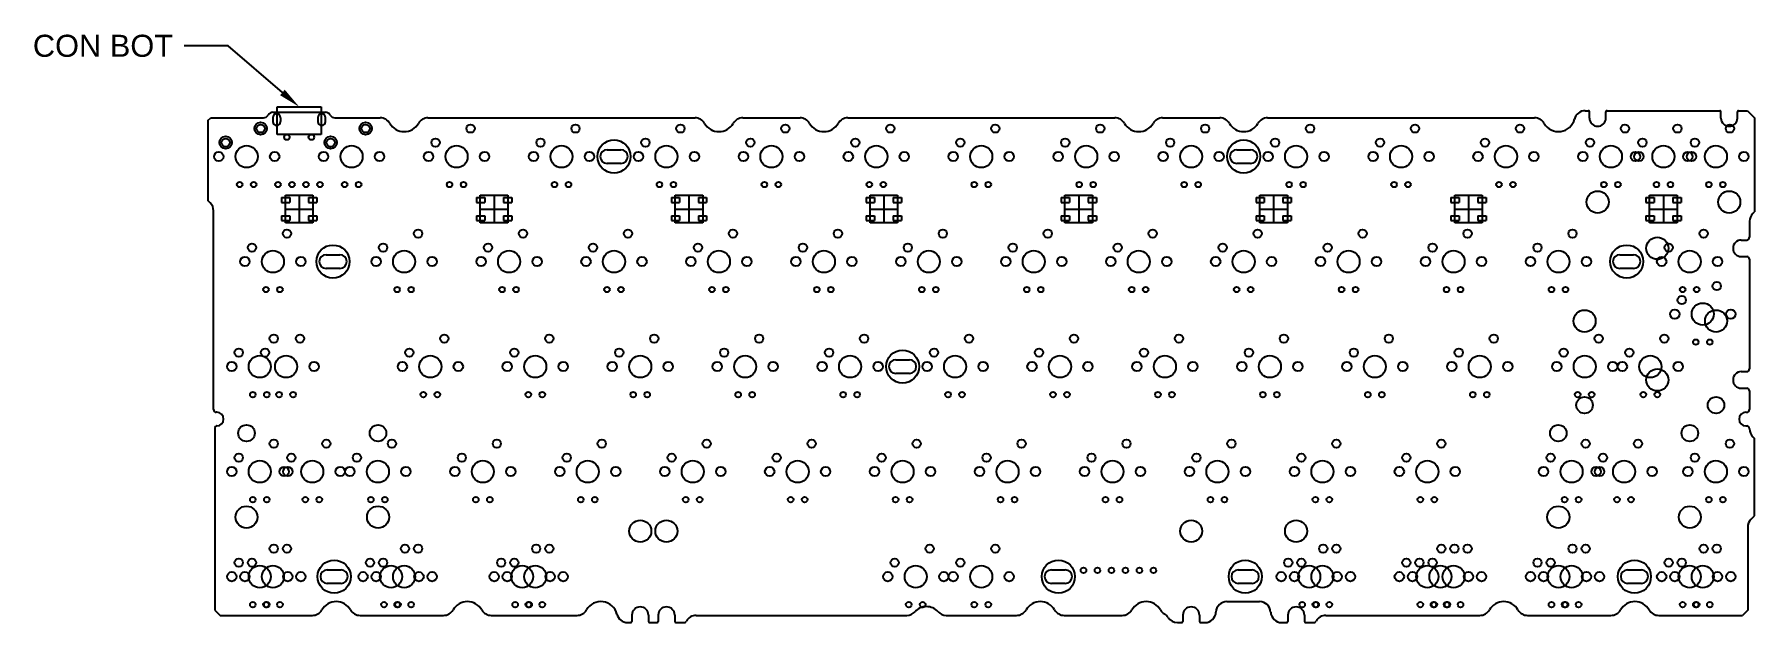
# Model space of a CAD drawing. Header units: millimetres. Extents: x 410 to 722, y 269 to 376.
import ezdxf
from ezdxf import colors
from ezdxf.entities.mleader import LeaderData, LeaderLine
from ezdxf.math import Vec2, Vec3

# ---------------------------------------------------------------- set-up
doc = ezdxf.new("R2010")
doc.units = ezdxf.units.MM
doc.layers.add('thumb', color=130, linetype='Continuous')
doc.styles.get("Standard").update_dxf_attribs({"font": 'arial.ttf'})

msp = doc.modelspace()

# ---------------------------------------------------------------- linework, layer by layer
at = {"layer": 'thumb', "color": 5}
for p, q in [((453.62, 362.87), (461.62, 362.87)), ((453.62, 357.87), (453.62, 362.87)), ((461.62, 362.87), (461.62, 357.87)), ((461.62, 357.87), (453.62, 357.87))]:
    msp.add_line(p, q, dxfattribs=at)
at = {"layer": 'thumb'}
for p, q in [((441.07, 360.37), (441.57, 360.87)), ((441.07, 360.37), (441.07, 345.85)), ((441.57, 360.87), (451.12, 360.87)), ((452.85, 361.87), (462.39, 361.87)), ((464.12, 360.87), (472.34, 360.87)), ((481, 360.87), (529.49, 360.87)), ((538.15, 360.87), (548.54, 360.87)), ((557.2, 360.87), (605.69, 360.87)), ((614.35, 360.87), (624.74, 360.87)), ((633.4, 360.87), (681.89, 360.87)), ((691.07, 362.17), (691.63, 362.17)), ((691.83, 360.83), (691.83, 361.97)), ((694.83, 360.83), (694.83, 361.97)), ((695.03, 362.17), (715.51, 362.17)), ((715.71, 360.83), (715.71, 361.97)), ((718.71, 360.83), (718.71, 361.97)), ((718.91, 362.17), (720.52, 362.17)), ((720.52, 362.17), (721.82, 360.87)), ((721.82, 360.87), (721.82, 343.85)), ((513.52, 355.09), (516.02, 355.09)), ((627.82, 355.09), (630.32, 355.09)), ((516.02, 352.6), (513.52, 352.6)), ((630.32, 352.6), (627.82, 352.6)), ((455.12, 346.82), (460.12, 346.82)), ((455.12, 341.82), (455.12, 346.82)), ((457.62, 346.82), (457.62, 341.82)), ((460.12, 346.82), (460.12, 341.82)), ((490.5, 346.82), (495.5, 346.82)), ((490.5, 341.82), (490.5, 346.82)), ((493, 346.82), (493, 341.82)), ((495.5, 346.82), (495.5, 341.82)), ((525.88, 346.82), (530.88, 346.82)), ((525.88, 341.82), (525.88, 346.82)), ((528.38, 346.82), (528.38, 341.82)), ((530.88, 346.82), (530.88, 341.82)), ((561.25, 346.82), (566.25, 346.82)), ((561.25, 341.82), (561.25, 346.82)), ((563.75, 346.82), (563.75, 341.82)), ((566.25, 346.82), (566.25, 341.82)), ((596.63, 346.82), (601.63, 346.82)), ((596.63, 341.82), (596.63, 346.82)), ((599.13, 346.82), (599.13, 341.82)), ((601.63, 346.82), (601.63, 341.82)), ((632.01, 346.82), (637.01, 346.82)), ((632.01, 341.82), (632.01, 346.82)), ((634.51, 346.82), (634.51, 341.82)), ((637.01, 346.82), (637.01, 341.82)), ((667.39, 346.82), (672.39, 346.82)), ((667.39, 341.82), (667.39, 346.82)), ((669.89, 346.82), (669.89, 341.82)), ((672.39, 346.82), (672.39, 341.82)), ((702.77, 346.82), (707.77, 346.82)), ((702.77, 341.82), (702.77, 346.82)), ((705.27, 346.82), (705.27, 341.82)), ((707.77, 346.82), (707.77, 341.82)), ((441.48, 345.43), (441.07, 345.85)), ((442.07, 307.97), (442.07, 344.02)), ((454.42, 346.42), (454.42, 345.52)), ((454.42, 346.42), (455.92, 346.42)), ((454.42, 345.52), (455.92, 345.52)), ((455.12, 344.32), (460.12, 344.32)), ((455.92, 346.42), (455.92, 345.52)), ((459.32, 346.42), (459.32, 345.52)), ((459.32, 346.42), (460.82, 346.42)), ((459.32, 345.52), (460.82, 345.52)), ((460.82, 346.42), (460.82, 345.52)), ((489.8, 346.42), (489.8, 345.52)), ((489.8, 346.42), (491.3, 346.42)), ((489.8, 345.52), (491.3, 345.52)), ((490.5, 344.32), (495.5, 344.32)), ((491.3, 346.42), (491.3, 345.52)), ((494.7, 346.42), (494.7, 345.52)), ((494.7, 346.42), (496.2, 346.42)), ((494.7, 345.52), (496.2, 345.52)), ((496.2, 346.42), (496.2, 345.52)), ((525.18, 346.42), (525.18, 345.52)), ((525.18, 346.42), (526.68, 346.42)), ((525.18, 345.52), (526.68, 345.52)), ((525.88, 344.32), (530.88, 344.32)), ((526.68, 346.42), (526.68, 345.52)), ((530.08, 346.42), (530.08, 345.52)), ((530.08, 346.42), (531.58, 346.42)), ((530.08, 345.52), (531.58, 345.52)), ((531.58, 346.42), (531.58, 345.52)), ((560.55, 346.42), (560.55, 345.52)), ((560.55, 346.42), (562.05, 346.42)), ((560.55, 345.52), (562.05, 345.52)), ((561.25, 344.32), (566.25, 344.32)), ((562.05, 346.42), (562.05, 345.52)), ((565.45, 346.42), (565.45, 345.52)), ((565.45, 346.42), (566.95, 346.42)), ((565.45, 345.52), (566.95, 345.52)), ((566.95, 346.42), (566.95, 345.52)), ((595.93, 346.42), (595.93, 345.52)), ((595.93, 346.42), (597.43, 346.42)), ((595.93, 345.52), (597.43, 345.52)), ((596.63, 344.32), (601.63, 344.32)), ((597.43, 346.42), (597.43, 345.52)), ((600.83, 346.42), (600.83, 345.52)), ((600.83, 346.42), (602.33, 346.42)), ((600.83, 345.52), (602.33, 345.52)), ((602.33, 346.42), (602.33, 345.52)), ((631.31, 346.42), (631.31, 345.52)), ((631.31, 346.42), (632.81, 346.42)), ((631.31, 345.52), (632.81, 345.52)), ((632.01, 344.32), (637.01, 344.32)), ((632.81, 346.42), (632.81, 345.52)), ((636.21, 346.42), (636.21, 345.52)), ((636.21, 346.42), (637.71, 346.42)), ((636.21, 345.52), (637.71, 345.52)), ((637.71, 346.42), (637.71, 345.52)), ((666.69, 346.42), (666.69, 345.52)), ((666.69, 346.42), (668.19, 346.42)), ((666.69, 345.52), (668.19, 345.52)), ((667.39, 344.32), (672.39, 344.32)), ((668.19, 346.42), (668.19, 345.52)), ((671.59, 346.42), (671.59, 345.52)), ((671.59, 346.42), (673.09, 346.42)), ((671.59, 345.52), (673.09, 345.52)), ((673.09, 346.42), (673.09, 345.52)), ((702.07, 346.42), (702.07, 345.52)), ((702.07, 346.42), (703.57, 346.42)), ((702.07, 345.52), (703.57, 345.52)), ((702.77, 344.32), (707.77, 344.32)), ((703.57, 346.42), (703.57, 345.52)), ((706.97, 346.42), (706.97, 345.52)), ((706.97, 346.42), (708.47, 346.42)), ((706.97, 345.52), (708.47, 345.52)), ((708.47, 346.42), (708.47, 345.52)), ((721.48, 343.51), (721.82, 343.85)), ((454.42, 343.12), (454.42, 342.22)), ((454.42, 343.12), (455.92, 343.12)), ((454.42, 342.22), (455.92, 342.22)), ((460.12, 341.82), (455.12, 341.82)), ((455.92, 343.12), (455.92, 342.22)), ((459.32, 343.12), (459.32, 342.22)), ((459.32, 343.12), (460.82, 343.12)), ((459.32, 342.22), (460.82, 342.22)), ((460.82, 343.12), (460.82, 342.22)), ((489.8, 343.12), (489.8, 342.22)), ((489.8, 343.12), (491.3, 343.12)), ((489.8, 342.22), (491.3, 342.22)), ((495.5, 341.82), (490.5, 341.82)), ((491.3, 343.12), (491.3, 342.22)), ((494.7, 343.12), (494.7, 342.22)), ((494.7, 343.12), (496.2, 343.12)), ((494.7, 342.22), (496.2, 342.22)), ((496.2, 343.12), (496.2, 342.22)), ((525.18, 343.12), (525.18, 342.22)), ((525.18, 343.12), (526.68, 343.12)), ((525.18, 342.22), (526.68, 342.22)), ((530.88, 341.82), (525.88, 341.82)), ((526.68, 343.12), (526.68, 342.22)), ((530.08, 343.12), (530.08, 342.22)), ((530.08, 343.12), (531.58, 343.12)), ((530.08, 342.22), (531.58, 342.22)), ((531.58, 343.12), (531.58, 342.22)), ((560.55, 343.12), (560.55, 342.22)), ((560.55, 343.12), (562.05, 343.12)), ((560.55, 342.22), (562.05, 342.22)), ((566.25, 341.82), (561.25, 341.82)), ((562.05, 343.12), (562.05, 342.22)), ((565.45, 343.12), (565.45, 342.22)), ((565.45, 343.12), (566.95, 343.12)), ((565.45, 342.22), (566.95, 342.22)), ((566.95, 343.12), (566.95, 342.22)), ((595.93, 343.12), (595.93, 342.22)), ((595.93, 343.12), (597.43, 343.12)), ((595.93, 342.22), (597.43, 342.22)), ((601.63, 341.82), (596.63, 341.82)), ((597.43, 343.12), (597.43, 342.22)), ((600.83, 343.12), (600.83, 342.22)), ((600.83, 343.12), (602.33, 343.12)), ((600.83, 342.22), (602.33, 342.22)), ((602.33, 343.12), (602.33, 342.22)), ((631.31, 343.12), (631.31, 342.22)), ((631.31, 343.12), (632.81, 343.12)), ((631.31, 342.22), (632.81, 342.22)), ((637.01, 341.82), (632.01, 341.82)), ((632.81, 343.12), (632.81, 342.22)), ((636.21, 343.12), (636.21, 342.22)), ((636.21, 343.12), (637.71, 343.12)), ((636.21, 342.22), (637.71, 342.22)), ((637.71, 343.12), (637.71, 342.22)), ((666.69, 343.12), (666.69, 342.22)), ((666.69, 343.12), (668.19, 343.12)), ((666.69, 342.22), (668.19, 342.22)), ((672.39, 341.82), (667.39, 341.82)), ((668.19, 343.12), (668.19, 342.22)), ((671.59, 343.12), (671.59, 342.22)), ((671.59, 343.12), (673.09, 343.12)), ((671.59, 342.22), (673.09, 342.22)), ((673.09, 343.12), (673.09, 342.22)), ((702.07, 343.12), (702.07, 342.22)), ((702.07, 343.12), (703.57, 343.12)), ((702.07, 342.22), (703.57, 342.22)), ((707.77, 341.82), (702.77, 341.82)), ((703.57, 343.12), (703.57, 342.22)), ((706.97, 343.12), (706.97, 342.22)), ((706.97, 343.12), (708.47, 343.12)), ((706.97, 342.22), (708.47, 342.22)), ((708.47, 343.12), (708.47, 342.22)), ((720.9, 342.1), (720.9, 339.21)), ((719.4, 338.71), (720.4, 338.71)), ((462.51, 336.04), (465.02, 336.04)), ((697.34, 336.04), (699.85, 336.04)), ((719.4, 335.71), (720.4, 335.71)), ((720.9, 335.21), (720.9, 315.33)), ((465.02, 333.55), (462.51, 333.55)), ((699.85, 333.55), (697.34, 333.55)), ((565.9, 316.99), (568.41, 316.99)), ((568.41, 314.5), (565.9, 314.5)), ((719.4, 314.83), (720.4, 314.83)), ((719.4, 311.83), (720.4, 311.83)), ((720.9, 311.33), (720.9, 307.97)), ((442.66, 307.47), (442.57, 307.47)), ((720.24, 307.47), (720.4, 307.47)), ((442.32, 304.68), (442.32, 271.57)), ((442.66, 304.98), (442.62, 304.98)), ((720.24, 304.98), (720.4, 304.98)), ((720.9, 304.48), (720.9, 304.45)), ((721.48, 303.03), (721.82, 302.7)), ((721.82, 288.7), (721.82, 302.7)), ((721.15, 288.03), (721.82, 288.7)), ((720.57, 286.62), (720.57, 271.57)), ((462.72, 278.89), (465.22, 278.89)), ((594.18, 278.89), (596.68, 278.89)), ((628.09, 278.89), (630.6, 278.89)), ((698.75, 278.89), (701.26, 278.89)), ((465.22, 276.4), (462.72, 276.4)), ((596.68, 276.4), (594.18, 276.4)), ((630.6, 276.4), (628.09, 276.4)), ((701.26, 276.4), (698.75, 276.4)), ((626.04, 273.12), (631.97, 273.12)), ((442.32, 271.57), (443.27, 270.62)), ((443.27, 270.62), (460.01, 270.62)), ((468.67, 270.62), (483.82, 270.62)), ((492.48, 270.62), (508.06, 270.62)), ((517.24, 269.32), (517.83, 269.32)), ((518.03, 270.66), (518.03, 269.52)), ((521.03, 270.66), (521.03, 269.52)), ((521.23, 269.32), (522.59, 269.32)), ((522.79, 270.66), (522.79, 269.52)), ((525.79, 270.66), (525.79, 269.52)), ((525.99, 269.32), (527.47, 269.32)), ((529.66, 270.62), (567.92, 270.62)), ((575.08, 270.62), (587.83, 270.62)), ((596.49, 270.62), (607.04, 270.62)), ((617.04, 269.32), (617.84, 269.32)), ((618.04, 270.66), (618.04, 269.52)), ((621.04, 270.66), (621.04, 269.52)), ((621.24, 269.32), (622.05, 269.32)), ((635.97, 269.32), (636.89, 269.32)), ((637.09, 270.66), (637.09, 269.52)), ((640.09, 270.66), (640.09, 269.52)), ((640.29, 269.32), (641.77, 269.32)), ((643.96, 270.62), (671.94, 270.62)), ((680.6, 270.62), (695.75, 270.62)), ((704.42, 270.62), (719.62, 270.62)), ((720.57, 271.57), (719.62, 270.62))]:
    msp.add_line(p, q, dxfattribs=at)
at = {"layer": 'thumb', "color": 2}
for p, q in [((452.83, 360.9), (452.83, 360.2)), ((454.23, 360.9), (454.23, 360.2)), ((461.01, 360.9), (461.01, 360.2)), ((462.41, 360.2), (462.41, 360.9))]:
    msp.add_line(p, q, dxfattribs=at)
at = {"layer": 'thumb'}
for centre, radius in [((450.63, 358.93), 1.13), ((450.63, 358.93), 0.75), ((469.68, 358.93), 1.13), ((469.68, 358.93), 0.75), ((488.73, 358.93), 0.75), ((507.78, 358.93), 0.75), ((526.83, 358.93), 0.75), ((545.88, 358.93), 0.75), ((564.93, 358.93), 0.75), ((583.98, 358.93), 0.75), ((603.03, 358.93), 0.75), ((622.08, 358.93), 0.75), ((641.13, 358.93), 0.75), ((660.18, 358.93), 0.75), ((679.23, 358.93), 0.75), ((698.28, 358.93), 0.75), ((707.81, 358.93), 0.75), ((717.33, 358.93), 0.75), ((444.28, 356.39), 1.13), ((444.28, 356.39), 0.75), ((463.33, 356.39), 1.13), ((463.33, 356.39), 0.75), ((482.38, 356.39), 0.75), ((501.43, 356.39), 0.75), ((514.77, 353.85), 3), ((520.48, 356.39), 0.75), ((539.53, 356.39), 0.75), ((558.58, 356.39), 0.75), ((577.63, 356.39), 0.75), ((596.68, 356.39), 0.75), ((615.73, 356.39), 0.75), ((629.07, 353.85), 3), ((634.78, 356.39), 0.75), ((653.83, 356.39), 0.75), ((672.88, 356.39), 0.75), ((691.93, 356.39), 0.75), ((701.46, 356.39), 0.75), ((710.98, 356.39), 0.75), ((443.01, 353.85), 0.85), ((448.09, 353.85), 2), ((453.17, 353.85), 0.85), ((462.06, 353.85), 0.85), ((467.14, 353.85), 2), ((472.22, 353.85), 0.85), ((481.11, 353.85), 0.85), ((486.19, 353.85), 2), ((491.27, 353.85), 0.85), ((500.16, 353.85), 0.85), ((505.24, 353.85), 2), ((510.32, 353.85), 0.85), ((519.21, 353.85), 0.85), ((524.29, 353.85), 2), ((529.37, 353.85), 0.85), ((538.26, 353.85), 0.85), ((543.34, 353.85), 2), ((548.42, 353.85), 0.85), ((557.31, 353.85), 0.85), ((562.39, 353.85), 2), ((567.47, 353.85), 0.85), ((576.36, 353.85), 0.85), ((581.44, 353.85), 2), ((586.52, 353.85), 0.85), ((595.41, 353.85), 0.85), ((600.49, 353.85), 2), ((605.57, 353.85), 0.85), ((614.46, 353.85), 0.85), ((619.54, 353.85), 2), ((624.62, 353.85), 0.85), ((633.51, 353.85), 0.85), ((638.59, 353.85), 2), ((643.67, 353.85), 0.85), ((652.56, 353.85), 0.85), ((657.64, 353.85), 2), ((662.72, 353.85), 0.85), ((671.61, 353.85), 0.85), ((676.69, 353.85), 2), ((681.77, 353.85), 0.85), ((690.66, 353.85), 0.85), ((695.74, 353.85), 2), ((700.19, 353.85), 0.85), ((700.82, 353.85), 0.85), ((705.27, 353.85), 2), ((709.71, 353.85), 0.85), ((710.35, 353.85), 0.85), ((714.79, 353.85), 2), ((719.87, 353.85), 0.85), ((446.82, 348.77), 0.5), ((449.36, 348.77), 0.5), ((453.78, 348.77), 0.5), ((456.32, 348.77), 0.5), ((458.86, 348.77), 0.5), ((461.4, 348.77), 0.5), ((465.87, 348.77), 0.5), ((468.41, 348.77), 0.5), ((484.92, 348.77), 0.5), ((487.46, 348.77), 0.5), ((503.97, 348.77), 0.5), ((506.51, 348.77), 0.5), ((523.02, 348.77), 0.5), ((525.56, 348.77), 0.5), ((542.07, 348.77), 0.5), ((544.61, 348.77), 0.5), ((561.12, 348.77), 0.5), ((563.66, 348.77), 0.5), ((580.17, 348.77), 0.5), ((582.71, 348.77), 0.5), ((599.22, 348.77), 0.5), ((601.76, 348.77), 0.5), ((618.27, 348.77), 0.5), ((620.81, 348.77), 0.5), ((637.32, 348.77), 0.5), ((639.86, 348.77), 0.5), ((656.37, 348.77), 0.5), ((658.91, 348.77), 0.5), ((675.42, 348.77), 0.5), ((677.96, 348.77), 0.5), ((693.33, 345.59), 2), ((694.47, 348.77), 0.5), ((697.01, 348.77), 0.5), ((704, 348.77), 0.5), ((706.54, 348.77), 0.5), ((713.52, 348.77), 0.5), ((717.21, 345.59), 2), ((716.06, 348.77), 0.5), ((455.4, 339.88), 0.75), ((479.21, 339.88), 0.75), ((498.26, 339.88), 0.75), ((517.31, 339.88), 0.75), ((536.36, 339.88), 0.75), ((555.41, 339.88), 0.75), ((574.46, 339.88), 0.75), ((593.51, 339.88), 0.75), ((612.56, 339.88), 0.75), ((631.61, 339.88), 0.75), ((650.66, 339.88), 0.75), ((669.71, 339.88), 0.75), ((688.76, 339.88), 0.75), ((712.57, 339.88), 0.75), ((449.05, 337.34), 0.75), ((463.76, 334.8), 3), ((472.86, 337.34), 0.75), ((491.91, 337.34), 0.75), ((510.96, 337.34), 0.75), ((530.01, 337.34), 0.75), ((549.06, 337.34), 0.75), ((568.11, 337.34), 0.75), ((587.16, 337.34), 0.75), ((606.21, 337.34), 0.75), ((625.26, 337.34), 0.75), ((644.31, 337.34), 0.75), ((663.36, 337.34), 0.75), ((682.41, 337.34), 0.75), ((698.6, 334.8), 3), ((704.16, 337.21), 2), ((706.22, 337.34), 0.75), ((447.78, 334.8), 0.85), ((452.86, 334.8), 2), ((457.94, 334.8), 0.85), ((471.59, 334.8), 0.85), ((476.67, 334.8), 2), ((481.75, 334.8), 0.85), ((490.64, 334.8), 0.85), ((495.72, 334.8), 2), ((500.8, 334.8), 0.85), ((509.69, 334.8), 0.85), ((514.77, 334.8), 2), ((519.85, 334.8), 0.85), ((528.74, 334.8), 0.85), ((533.82, 334.8), 2), ((538.9, 334.8), 0.85), ((547.79, 334.8), 0.85), ((552.87, 334.8), 2), ((557.95, 334.8), 0.85), ((566.84, 334.8), 0.85), ((571.92, 334.8), 2), ((577, 334.8), 0.85), ((585.89, 334.8), 0.85), ((590.97, 334.8), 2), ((596.05, 334.8), 0.85), ((604.94, 334.8), 0.85), ((610.02, 334.8), 2), ((615.1, 334.8), 0.85), ((623.99, 334.8), 0.85), ((629.07, 334.8), 2), ((634.15, 334.8), 0.85), ((643.04, 334.8), 0.85), ((648.12, 334.8), 2), ((653.2, 334.8), 0.85), ((662.09, 334.8), 0.85), ((667.17, 334.8), 2), ((672.25, 334.8), 0.85), ((681.14, 334.8), 0.85), ((686.22, 334.8), 2), ((691.3, 334.8), 0.85), ((704.95, 334.8), 0.85), ((710.03, 334.8), 2), ((715.11, 334.8), 0.85), ((714.95, 330.35), 0.75), ((451.59, 329.72), 0.5), ((454.13, 329.72), 0.5), ((475.4, 329.72), 0.5), ((477.94, 329.72), 0.5), ((494.45, 329.72), 0.5), ((496.99, 329.72), 0.5), ((513.5, 329.72), 0.5), ((516.04, 329.72), 0.5), ((532.55, 329.72), 0.5), ((535.09, 329.72), 0.5), ((551.6, 329.72), 0.5), ((554.14, 329.72), 0.5), ((570.65, 329.72), 0.5), ((573.19, 329.72), 0.5), ((589.7, 329.72), 0.5), ((592.24, 329.72), 0.5), ((608.75, 329.72), 0.5), ((611.29, 329.72), 0.5), ((627.8, 329.72), 0.5), ((630.34, 329.72), 0.5), ((646.85, 329.72), 0.5), ((649.39, 329.72), 0.5), ((665.9, 329.72), 0.5), ((668.44, 329.72), 0.5), ((684.95, 329.72), 0.5), ((687.49, 329.72), 0.5), ((708.6, 327.81), 0.75), ((708.76, 329.72), 0.5), ((711.3, 329.72), 0.5), ((690.95, 324), 2), ((707.33, 325.27), 0.85), ((712.41, 325.27), 2), ((714.82, 324), 2), ((717.49, 325.27), 0.85), ((446.66, 318.29), 0.75), ((451.43, 318.29), 0.75), ((453.01, 320.83), 0.75), ((457.78, 320.83), 0.75), ((477.62, 318.29), 0.75), ((483.97, 320.83), 0.75), ((496.67, 318.29), 0.75), ((503.02, 320.83), 0.75), ((515.72, 318.29), 0.75), ((522.07, 320.83), 0.75), ((534.77, 318.29), 0.75), ((541.12, 320.83), 0.75), ((553.82, 318.29), 0.75), ((560.17, 320.83), 0.75), ((567.16, 315.75), 3), ((572.87, 318.29), 0.75), ((579.22, 320.83), 0.75), ((591.92, 318.29), 0.75), ((598.27, 320.83), 0.75), ((610.97, 318.29), 0.75), ((617.32, 320.83), 0.75), ((630.02, 318.29), 0.75), ((636.37, 320.83), 0.75), ((649.07, 318.29), 0.75), ((655.42, 320.83), 0.75), ((668.12, 318.29), 0.75), ((674.47, 320.83), 0.75), ((687.17, 318.29), 0.75), ((693.52, 320.83), 0.75), ((699.08, 318.29), 0.75), ((705.43, 320.83), 0.75), ((711.14, 320.19), 0.5), ((713.68, 320.19), 0.5), ((445.39, 315.75), 0.85), ((450.47, 315.75), 2), ((455.24, 315.75), 2), ((460.32, 315.75), 0.85), ((476.35, 315.75), 0.85), ((481.43, 315.75), 2), ((486.51, 315.75), 0.85), ((495.4, 315.75), 0.85), ((500.48, 315.75), 2), ((505.56, 315.75), 0.85), ((514.45, 315.75), 0.85), ((519.53, 315.75), 2), ((524.61, 315.75), 0.85), ((533.5, 315.75), 0.85), ((538.58, 315.75), 2), ((543.66, 315.75), 0.85), ((552.55, 315.75), 0.85), ((557.63, 315.75), 2), ((562.71, 315.75), 0.85), ((571.6, 315.75), 0.85), ((576.68, 315.75), 2), ((581.76, 315.75), 0.85), ((590.65, 315.75), 0.85), ((595.73, 315.75), 2), ((600.81, 315.75), 0.85), ((609.7, 315.75), 0.85), ((614.78, 315.75), 2), ((619.86, 315.75), 0.85), ((628.75, 315.75), 0.85), ((633.83, 315.75), 2), ((638.91, 315.75), 0.85), ((647.8, 315.75), 0.85), ((652.88, 315.75), 2), ((657.96, 315.75), 0.85), ((666.85, 315.75), 0.85), ((671.93, 315.75), 2), ((677.01, 315.75), 0.85), ((685.9, 315.75), 0.85), ((690.98, 315.75), 2), ((696.06, 315.75), 0.85), ((697.81, 315.75), 0.85), ((702.89, 315.75), 2), ((707.97, 315.75), 0.85), ((704.16, 313.33), 2), ((449.2, 310.67), 0.5), ((451.74, 310.67), 0.5), ((453.97, 310.67), 0.5), ((456.51, 310.67), 0.5), ((480.16, 310.67), 0.5), ((482.7, 310.67), 0.5), ((499.21, 310.67), 0.5), ((501.75, 310.67), 0.5), ((518.26, 310.67), 0.5), ((520.8, 310.67), 0.5), ((537.31, 310.67), 0.5), ((539.85, 310.67), 0.5), ((556.36, 310.67), 0.5), ((558.9, 310.67), 0.5), ((575.41, 310.67), 0.5), ((577.95, 310.67), 0.5), ((594.46, 310.67), 0.5), ((597, 310.67), 0.5), ((613.51, 310.67), 0.5), ((616.05, 310.67), 0.5), ((632.56, 310.67), 0.5), ((635.1, 310.67), 0.5), ((651.61, 310.67), 0.5), ((654.15, 310.67), 0.5), ((670.66, 310.67), 0.5), ((673.2, 310.67), 0.5), ((689.71, 310.67), 0.5), ((690.95, 308.76), 1.5), ((692.25, 310.67), 0.5), ((701.62, 310.67), 0.5), ((704.16, 310.67), 0.5), ((714.82, 308.76), 1.5), ((448.06, 303.68), 1.5), ((471.94, 303.68), 1.5), ((686.19, 303.68), 1.5), ((710.06, 303.68), 1.5), ((446.66, 299.24), 0.75), ((453.01, 301.78), 0.75), ((456.19, 299.24), 0.75), ((462.54, 301.78), 0.75), ((468.1, 299.24), 0.75), ((474.45, 301.78), 0.75), ((487.15, 299.24), 0.75), ((493.5, 301.78), 0.75), ((506.2, 299.24), 0.75), ((512.55, 301.78), 0.75), ((525.25, 299.24), 0.75), ((531.6, 301.78), 0.75), ((544.3, 299.24), 0.75), ((550.65, 301.78), 0.75), ((563.35, 299.24), 0.75), ((569.7, 301.78), 0.75), ((582.4, 299.24), 0.75), ((588.75, 301.78), 0.75), ((601.45, 299.24), 0.75), ((607.8, 301.78), 0.75), ((620.5, 299.24), 0.75), ((626.85, 301.78), 0.75), ((639.55, 299.24), 0.75), ((645.9, 301.78), 0.75), ((658.6, 299.24), 0.75), ((664.95, 301.78), 0.75), ((684.79, 299.24), 0.75), ((691.14, 301.78), 0.75), ((694.31, 299.24), 0.75), ((700.66, 301.78), 0.75), ((710.98, 299.24), 0.75), ((717.33, 301.78), 0.75), ((445.39, 296.7), 0.85), ((450.47, 296.7), 2), ((454.92, 296.7), 0.85), ((454.92, 296.7), 0.85), ((455.55, 296.7), 0.85), ((460, 296.7), 2), ((465.08, 296.7), 0.85), ((466.83, 296.7), 0.85), ((471.91, 296.7), 2), ((476.99, 296.7), 0.85), ((485.88, 296.7), 0.85), ((490.96, 296.7), 2), ((496.04, 296.7), 0.85), ((504.93, 296.7), 0.85), ((510.01, 296.7), 2), ((515.09, 296.7), 0.85), ((523.98, 296.7), 0.85), ((529.06, 296.7), 2), ((534.14, 296.7), 0.85), ((543.03, 296.7), 0.85), ((548.11, 296.7), 2), ((553.19, 296.7), 0.85), ((562.08, 296.7), 0.85), ((567.16, 296.7), 2), ((572.24, 296.7), 0.85), ((581.13, 296.7), 0.85), ((586.21, 296.7), 2), ((591.29, 296.7), 0.85), ((600.18, 296.7), 0.85), ((605.26, 296.7), 2), ((610.34, 296.7), 0.85), ((619.23, 296.7), 0.85), ((624.31, 296.7), 2), ((629.39, 296.7), 0.85), ((638.28, 296.7), 0.85), ((643.36, 296.7), 2), ((648.44, 296.7), 0.85), ((657.33, 296.7), 0.85), ((662.41, 296.7), 2), ((667.49, 296.7), 0.85), ((683.52, 296.7), 0.85), ((688.6, 296.7), 2), ((693.04, 296.7), 0.85), ((693.68, 296.7), 0.85), ((698.12, 296.7), 2), ((703.2, 296.7), 0.85), ((709.71, 296.7), 0.85), ((714.79, 296.7), 2), ((719.87, 296.7), 0.85), ((448.06, 288.44), 2), ((449.2, 291.62), 0.5), ((451.74, 291.62), 0.5), ((458.73, 291.62), 0.5), ((461.27, 291.62), 0.5), ((471.94, 288.44), 2), ((470.64, 291.62), 0.5), ((473.18, 291.62), 0.5), ((489.69, 291.62), 0.5), ((492.23, 291.62), 0.5), ((508.74, 291.62), 0.5), ((511.28, 291.62), 0.5), ((527.79, 291.62), 0.5), ((530.33, 291.62), 0.5), ((546.84, 291.62), 0.5), ((549.38, 291.62), 0.5), ((565.89, 291.62), 0.5), ((568.43, 291.62), 0.5), ((584.94, 291.62), 0.5), ((587.48, 291.62), 0.5), ((603.99, 291.62), 0.5), ((606.53, 291.62), 0.5), ((623.04, 291.62), 0.5), ((625.58, 291.62), 0.5), ((642.09, 291.62), 0.5), ((644.63, 291.62), 0.5), ((661.14, 291.62), 0.5), ((663.68, 291.62), 0.5), ((686.19, 288.44), 2), ((687.33, 291.62), 0.5), ((689.87, 291.62), 0.5), ((696.85, 291.62), 0.5), ((699.39, 291.62), 0.5), ((710.06, 288.44), 2), ((713.52, 291.62), 0.5), ((716.06, 291.62), 0.5), ((519.53, 285.9), 2), ((524.29, 285.9), 2), ((619.54, 285.9), 2), ((638.59, 285.9), 2), ((453.01, 282.73), 0.75), ((455.4, 282.73), 0.75), ((476.83, 282.73), 0.75), ((479.21, 282.73), 0.75), ((500.64, 282.73), 0.75), ((503.02, 282.73), 0.75), ((572.08, 282.73), 0.75), ((572.08, 282.73), 0.75), ((583.98, 282.73), 0.75), ((583.98, 282.73), 0.75), ((643.51, 282.73), 0.75), ((645.9, 282.73), 0.75), ((664.95, 282.73), 0.75), ((667.33, 282.73), 0.75), ((669.71, 282.73), 0.75), ((688.76, 282.73), 0.75), ((691.14, 282.73), 0.75), ((712.57, 282.73), 0.75), ((714.95, 282.73), 0.75), ((445.39, 277.65), 0.85), ((446.66, 280.19), 0.75), ((447.78, 277.65), 0.85), ((449.05, 280.19), 0.75), ((450.47, 277.65), 2), ((452.86, 277.65), 2), ((455.55, 277.65), 0.85), ((457.94, 277.65), 0.85), ((463.97, 277.65), 3), ((469.21, 277.65), 0.85), ((470.48, 280.19), 0.75), ((471.59, 277.65), 0.85), ((472.86, 280.19), 0.75), ((474.29, 277.65), 2), ((476.67, 277.65), 2), ((479.37, 277.65), 0.85), ((481.75, 277.65), 0.85), ((493.02, 277.65), 0.85), ((494.29, 280.19), 0.75), ((495.4, 277.65), 0.85), ((496.67, 280.19), 0.75), ((498.1, 277.65), 2), ((500.48, 277.65), 2), ((503.18, 277.65), 0.85), ((505.56, 277.65), 0.85), ((564.46, 277.65), 0.85), ((564.46, 277.65), 0.85), ((565.73, 280.19), 0.75), ((565.73, 280.19), 0.75), ((569.54, 277.65), 2), ((574.62, 277.65), 0.85), ((574.62, 277.65), 0.85), ((576.36, 277.65), 0.85), ((576.36, 277.65), 0.85), ((577.63, 280.19), 0.75), ((577.63, 280.19), 0.75), ((581.44, 277.65), 2), ((586.52, 277.65), 0.85), ((586.52, 277.65), 0.85), ((595.43, 277.65), 3), ((629.35, 277.65), 3), ((635.89, 277.65), 0.85), ((637.16, 280.19), 0.75), ((638.28, 277.65), 0.85), ((639.55, 280.19), 0.75), ((640.97, 277.65), 2), ((643.36, 277.65), 2), ((646.05, 277.65), 0.85), ((648.44, 277.65), 0.85), ((657.33, 277.65), 0.85), ((658.6, 280.19), 0.75), ((659.71, 277.65), 0.85), ((660.98, 280.19), 0.75), ((662.41, 277.65), 2), ((663.36, 280.19), 0.75), ((664.79, 277.65), 2), ((667.17, 277.65), 2), ((669.87, 277.65), 0.85), ((672.25, 277.65), 0.85), ((681.14, 277.65), 0.85), ((682.41, 280.19), 0.75), ((683.52, 277.65), 0.85), ((684.79, 280.19), 0.75), ((686.22, 277.65), 2), ((688.6, 277.65), 2), ((691.3, 277.65), 0.85), ((693.68, 277.65), 0.85), ((700.01, 277.65), 3), ((704.95, 277.65), 0.85), ((706.22, 280.19), 0.75), ((707.33, 277.65), 0.85), ((708.6, 280.19), 0.75), ((710.03, 277.65), 2), ((712.41, 277.65), 2), ((715.11, 277.65), 0.85), ((717.49, 277.65), 0.85), ((449.2, 272.57), 0.5), ((451.59, 272.57), 0.5), ((451.74, 272.57), 0.5), ((454.13, 272.57), 0.5), ((473.02, 272.57), 0.5), ((475.4, 272.57), 0.5), ((475.56, 272.57), 0.5), ((477.94, 272.57), 0.5), ((496.83, 272.57), 0.5), ((499.21, 272.57), 0.5), ((499.37, 272.57), 0.5), ((501.75, 272.57), 0.5), ((568.27, 272.57), 0.5), ((570.81, 272.57), 0.5), ((580.17, 272.57), 0.5), ((582.71, 272.57), 0.5), ((639.7, 272.57), 0.5), ((642.09, 272.57), 0.5), ((642.24, 272.57), 0.5), ((644.63, 272.57), 0.5), ((661.14, 272.57), 0.5), ((663.52, 272.57), 0.5), ((663.68, 272.57), 0.5), ((665.9, 272.57), 0.5), ((666.06, 272.57), 0.5), ((668.44, 272.57), 0.5), ((684.95, 272.57), 0.5), ((687.33, 272.57), 0.5), ((687.49, 272.57), 0.5), ((689.87, 272.57), 0.5), ((708.76, 272.57), 0.5), ((711.14, 272.57), 0.5), ((711.3, 272.57), 0.5), ((713.68, 272.57), 0.5)]:
    msp.add_circle(centre, radius, dxfattribs=at)
at = {"layer": 'thumb', "color": 2, "linetype": 'Continuous'}
for centre in [(455.39, 357.37), (459.84, 357.37), (599.99, 278.79), (602.53, 278.79), (605.07, 278.79), (607.61, 278.79), (610.15, 278.79), (612.69, 278.79)]:
    msp.add_circle(centre, 0.5, dxfattribs=at)
at = {"layer": 'thumb'}
for centre, radius, start, end in [((451.12, 361.87), 1, 270, 330), ((452.85, 360.87), 1, 90, 150), ((462.39, 360.87), 1, 30, 90), ((464.12, 361.87), 1, 210, 270), ((472.34, 358.87), 2, 30, 90), ((476.67, 361.37), 3, 210, 330), ((481, 358.87), 2, 90, 150), ((529.49, 358.87), 2, 30, 90), ((533.82, 361.37), 3, 210, 330), ((538.15, 358.87), 2, 90, 150), ((548.54, 358.87), 2, 30, 90), ((552.87, 361.37), 3, 210, 330), ((557.2, 358.87), 2, 90, 150), ((605.69, 358.87), 2, 30, 90), ((610.02, 361.37), 3, 210, 330), ((614.35, 358.87), 2, 90, 150), ((624.74, 358.87), 2, 30, 90), ((629.07, 361.37), 3, 210, 330), ((633.4, 358.87), 2, 90, 150), ((681.89, 358.87), 2, 30, 90), ((686.22, 361.37), 3, 210, 346.1135), ((691.07, 360.17), 2, 90, 166.1135), ((691.63, 361.97), 0.2, 0, 90), ((693.33, 360.83), 1.5, 180, 0), ((695.03, 361.97), 0.2, 90, 180), ((715.51, 361.97), 0.2, 0, 90), ((717.21, 360.83), 1.5, 180, 0), ((718.91, 361.97), 0.2, 90, 180), ((513.52, 353.85), 1.24, 90, 270), ((516.02, 353.85), 1.24, 270, 90), ((627.82, 353.85), 1.24, 90, 270), ((630.32, 353.85), 1.24, 270, 90), ((440.07, 344.02), 2, 0, 45), ((722.9, 342.1), 2, 135, 180), ((719.4, 337.21), 1.5, 90, 270), ((720.4, 339.21), 0.5, 270, 360), ((462.51, 334.8), 1.24, 90, 270), ((465.02, 334.8), 1.24, 270, 90), ((697.34, 334.8), 1.24, 90, 270), ((699.85, 334.8), 1.24, 270, 90), ((720.4, 335.21), 0.5, 0, 90), ((565.9, 315.75), 1.24, 90, 270), ((568.41, 315.75), 1.24, 270, 90), ((719.4, 313.33), 1.5, 90, 270), ((720.4, 315.33), 0.5, 270, 360), ((720.4, 311.33), 0.5, 0, 90), ((442.57, 307.97), 0.5, 180, 270), ((442.66, 306.22), 1.24, 270, 90), ((720.24, 306.22), 1.24, 90, 270), ((720.4, 307.97), 0.5, 270, 0), ((442.62, 304.68), 0.3, 90, 180), ((720.4, 304.48), 0.5, 0, 90), ((722.9, 304.45), 2, 180, 225), ((722.57, 286.62), 2, 135, 180), ((462.72, 277.65), 1.24, 90, 270), ((465.22, 277.65), 1.24, 270, 90), ((594.18, 277.65), 1.24, 90, 270), ((596.68, 277.65), 1.24, 270, 90), ((628.09, 277.65), 1.24, 90, 270), ((630.6, 277.65), 1.24, 270, 90), ((698.75, 277.65), 1.24, 90, 270), ((701.26, 277.65), 1.24, 270, 90), ((464.34, 270.12), 3, 30, 150), ((488.15, 270.12), 3, 30, 150), ((512.39, 270.12), 3, 13.8865, 150), ((519.53, 270.66), 1.5, 0, 180), ((524.29, 270.66), 1.5, 0, 180), ((571.5, 269.42), 2.8, 41.8103, 138.1897), ((592.16, 270.12), 3, 30, 150), ((611.37, 270.12), 3, 30, 150), ((619.54, 270.66), 1.5, 0, 180), ((626.04, 271.12), 2, 90, 177.134), ((631.97, 271.12), 2, 2.866, 90), ((638.59, 270.66), 1.5, 0, 180), ((676.27, 270.12), 3, 30, 150), ((700.09, 270.12), 3, 30, 150), ((460.01, 272.62), 2, 270, 330), ((468.67, 272.62), 2, 210, 270), ((483.82, 272.62), 2, 270, 330), ((492.48, 272.62), 2, 210, 270), ((508.06, 272.62), 2, 270, 330), ((517.24, 271.32), 2, 193.8865, 270), ((517.83, 269.52), 0.2, 270, 0), ((521.23, 269.52), 0.2, 180, 270), ((522.59, 269.52), 0.2, 270, 0), ((525.99, 269.52), 0.2, 180, 270), ((527.47, 269.82), 0.5, 270, 331.3146), ((529.66, 268.62), 2, 90, 151.3146), ((567.92, 272.62), 2, 270, 318.1897), ((575.08, 272.62), 2, 221.8103, 270), ((587.83, 272.62), 2, 270, 330), ((596.49, 272.62), 2, 210, 270), ((607.04, 272.62), 2, 270, 330), ((615.7, 272.62), 2, 210, 239.3044), ((613.66, 269.18), 2, 32.3365, 59.3044), ((617.04, 271.32), 2, 212.3365, 270), ((617.84, 269.52), 0.2, 270, 0), ((621.24, 269.52), 0.2, 180, 270), ((622.05, 271.32), 2, 270, 357.134), ((635.97, 271.32), 2, 182.866, 270), ((636.89, 269.52), 0.2, 270, 0), ((640.29, 269.52), 0.2, 180, 270), ((641.77, 269.82), 0.5, 270, 331.3146), ((643.96, 268.62), 2, 90, 151.3146), ((671.94, 272.62), 2, 270, 330), ((680.6, 272.62), 2, 210, 270), ((695.75, 272.62), 2, 270, 330), ((704.42, 272.62), 2, 210, 270)]:
    msp.add_arc(centre, radius, start, end, dxfattribs=at)
at = {"layer": 'thumb', "color": 2, "linetype": 'Continuous'}
for centre, start, end in [((453.53, 360.9), 0, 180), ((453.53, 360.2), 180, 0), ((461.71, 360.9), 0, 180), ((461.71, 360.2), 180, 0)]:
    msp.add_arc(centre, 0.7, start, end, dxfattribs=at)

# ---------------------------------------------------------------- leaders
at = {"layer": 'thumb'}
ml = msp.add_multileader_mtext('Standard', dxfattribs=at)
ml.set_content('CON BOT', color=256)
ml.set_leader_properties()
ml.build(insert=Vec2(0, 0))
ctx = ml.context
ctx.base_point, ctx.plane_origin = Vec3(407.66, 373.9), Vec3(457.62, 362.87)
ctx.text_align_type = 2
notes = []
notes.append((ctx, [(0, (1, 1, 0), (444.73, 373.9), (-1, 0), 8, [(0, [(457.62, 362.87)], 0, [])])]))
ctx.mtext.insert, ctx.mtext.alignment, ctx.mtext.flow_direction = Vec3(434.73, 375.94), 3, 5
for ctx, leaders in notes:
    for number, flags, end, landing, length, lines in leaders:
        leader = LeaderData()
        leader.index, (leader.has_last_leader_line, leader.has_dogleg_vector, leader.attachment_direction) = number, flags
        leader.last_leader_point, leader.dogleg_vector, leader.dogleg_length = Vec3(end), Vec3(landing), length
        for number, points, colour, breaks in lines:
            line = LeaderLine()
            line.index, line.vertices, line.color, line.breaks = number, Vec3.list(points), colors.encode_raw_color(colour), breaks
            leader.lines.append(line)
        ctx.leaders.append(leader)

doc.saveas('drawing.dxf')
